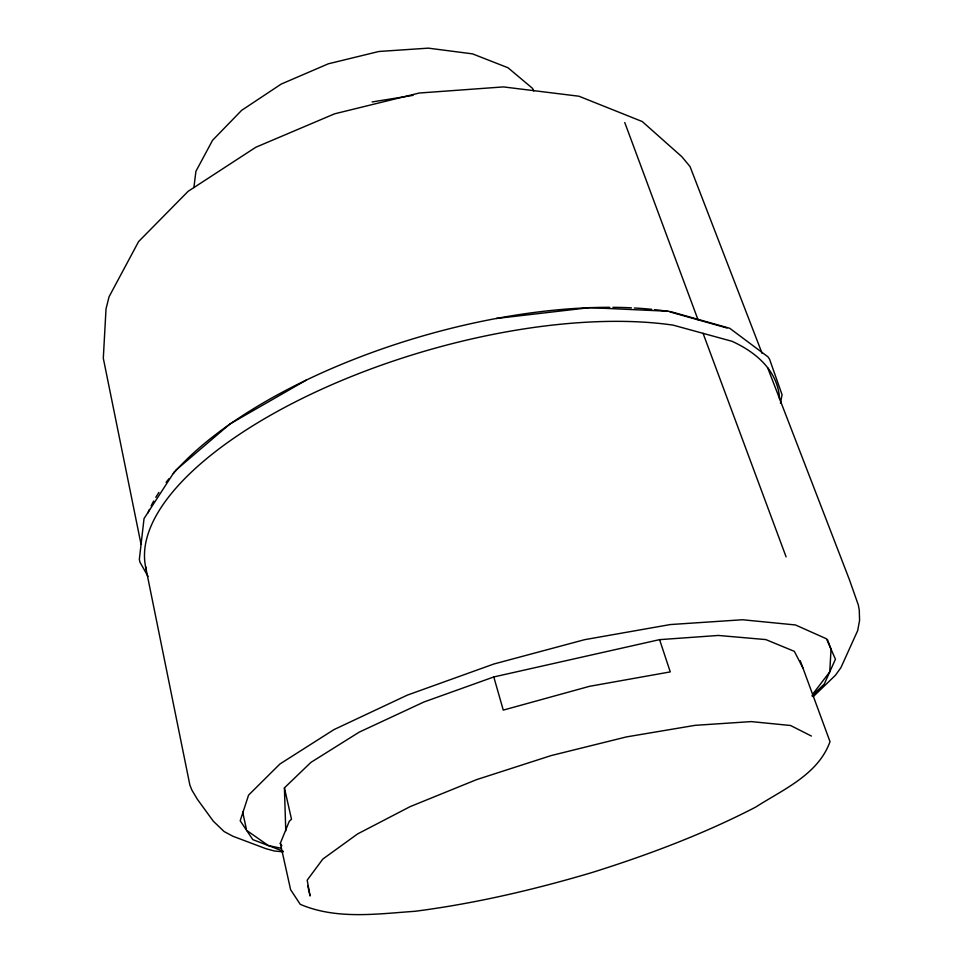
<?xml version="1.0" encoding="UTF-8"?>
<svg xmlns="http://www.w3.org/2000/svg" width="963" height="963" viewBox="0 0 963 963"><rect width="100%" height="100%" fill="white"/><g stroke="black" fill="none" stroke-linecap="round" stroke-linejoin="round"><path stroke-width="1.44" d="M193.9 187.568L195.922 171.306L212.546 140.321L241.605 110.372L281.232 84.058L328.347 63.799L378.868 51.484L428.342 48.15L472.532 53.868L508.019 67.771L532.491 88.319L533.791 90.979M780.439 403.22L782.064 394.71L769.581 359.259L768.017 356.888L729.749 328.287L670.344 311.531M800.229 660.69L830.01 741.654C818.165 774.673 783.136 789.455 755.642 807.126C703.399 834.163 648.231 854.843 592.185 872.478C534.14 889.704 475.072 903.535 414.981 911.287C376.846 913.947 336.532 919.821 300.251 904.341L290.621 889.716L280.317 843.311L289.273 821.283L291.5 819.236L284.41 787.866L310.941 762.371L359.211 732.145L423.997 701.967L493.79 676.953L659.583 639.649L718.338 635.448L765.838 639.588L794.343 651.349L802.805 667.756M174.688 471.292L144.041 518.563L139.346 559.347L139.9 562.115L148.037 576.428M812.555 694.359L829.745 671.885L831.045 649.218L827.41 639.516M811.905 695.924L824.28 684.055L835.439 659.21L826.459 638.794L795.474 624.963L742.521 619.751L670.32 624.554L584.649 639.673L493.838 664.013L407.349 695.117L333.908 729.641L279.908 764.008L248.574 795.125L240.196 820.765L252.812 839.628L283.206 851.232M813.145 696.731L835.451 675.268L840.916 667.648L857.672 630.633L859.574 620.449L859.273 610.085L858.31 604.969L849.294 579.377L767.619 367.673M175.603 470.389L230.049 423.889L306.535 379.964M372.091 101.958L413.007 95.361M496.306 318.5L589.669 307.63L669.201 311.29M283.242 851.87L274.323 850.979L265.848 848.668L232.89 836.245L224.09 831.526L213.317 821.198L197.415 799.338L191.89 790.117L189.892 785.146L145.533 566.461M281.292 848.295L268.304 845.538L246.636 830.383M669.441 311.771L726.993 327.986M811.4 736.057L790.563 725.5L751.236 721.6L695.178 725.332L626.444 736.912L551.137 755.582L476.589 779.633L410.094 806.645L357.574 833.946L322.798 859.092L307.185 880.182L310.086 895.999L307.775 885.755M280.317 843.311L281.846 845.803M762.118 353.421L690.05 166.587L681.852 156.716L642.237 121.531L578.944 96.228L503.456 86.911L419.23 93.026L334.606 113.815L255.785 147.267L188.11 191.336L138.6 241.581L109.072 296.736L106.014 308.918L103.306 358.272L141.055 544.372M624.758 122.542L698.043 319.824M703.074 333.354L786.097 556.867M659.583 639.649L670.26 671.897L589.428 686.342L503.264 710.116L493.79 676.953M242.664 811.881L246.335 828.962M284.41 787.866L285.77 830.949M147.905 512.978A327.468 134.892 -16.3 0 1 149.434 509.463M151.131 505.888A327.468 134.892 -16.3 0 1 153.683 501.049M155.801 497.377A327.468 134.892 -16.3 0 1 158.919 492.418M166.081 482.379A327.468 134.892 -16.3 0 1 169.091 478.587M173.352 473.519A327.468 134.892 -16.3 0 1 609.735 307.317M612.889 307.329A327.468 134.892 -16.3 0 1 631.379 307.835M634.376 307.991A327.468 134.892 -16.3 0 1 651.758 309.34M654.551 309.629A327.468 134.892 -16.3 0 1 668.021 311.374M146.183 569.326A328.612 133.135 -16.3 0 1 317.104 391.327A328.612 133.135 -16.3 0 1 673.017 325.109L732.036 341.299A328.612 133.135 -16.3 0 1 779.621 399.537"/></g></svg>
